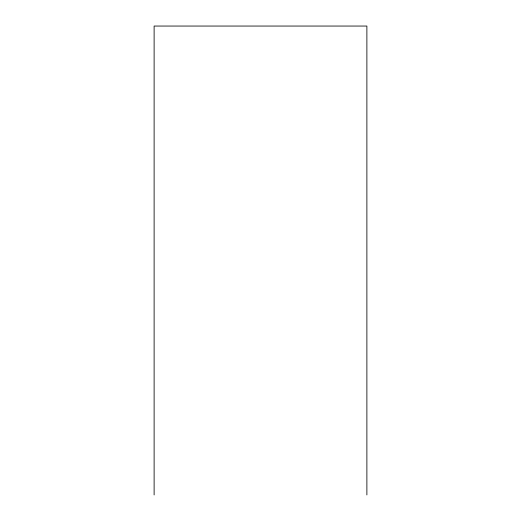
<?xml version="1.0" encoding="UTF-8"?>
<svg xmlns="http://www.w3.org/2000/svg" width="521" height="521" viewBox="0 0 521 521"><rect width="100%" height="100%" fill="white"/><g stroke="black" fill="none" stroke-linecap="round" stroke-linejoin="round"><path stroke-width="0.78" d="M366.882 494.95L366.882 26.05L154.118 26.05L154.118 494.95"/></g></svg>
